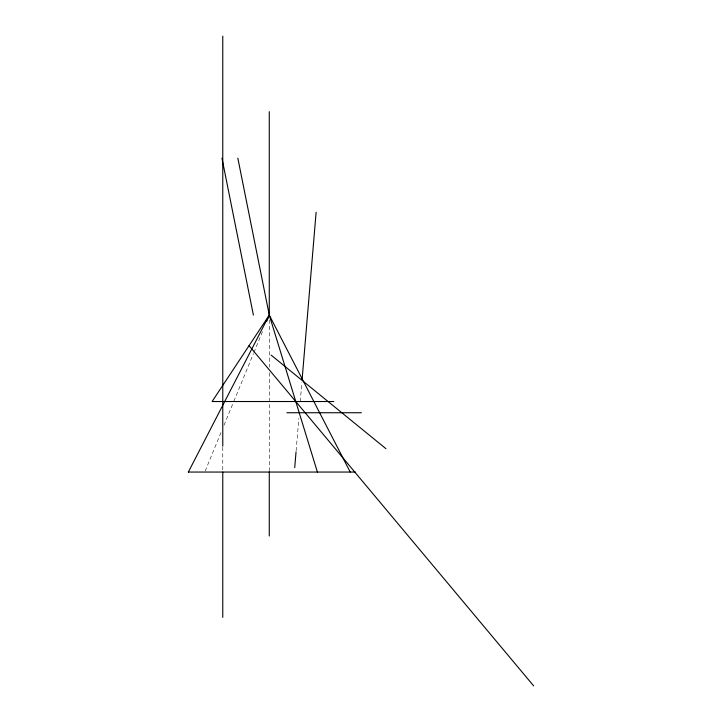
<?xml version="1.0" encoding="UTF-8"?>
<svg xmlns="http://www.w3.org/2000/svg" width="722" height="722" viewBox="0 0 722 722"><rect width="100%" height="100%" fill="white"/><g stroke="black" fill="none" stroke-linecap="round" stroke-linejoin="round"><path stroke-width="0.54" stroke-dasharray="3.61 2.71" d="M296.128 450.817L298.854 418.336M300.262 401.531L301.85 382.489M205.183 471.015L220.995 432.559M223.982 425.285L233.387 402.416M233.811 401.378L253.467 353.563M253.9 352.526L262.871 330.703M269.279 319.891L269.279 367.164M269.279 372.787L269.279 470.708M222.773 447.27L222.773 470.924"/><path stroke-width="1.08" d="M294.72 467.621L296.038 451.936M302.139 379.122L316.119 212.214M266.716 321.344L269.279 315.108L237.836 158.163M188.343 472.053L269.279 315.108L350.224 472.053M333.781 401.522L212.106 401.522L269.279 315.108L317.4 472.053M286.869 412.74L361.388 412.74M188.325 472.053L355.404 472.053M271.129 355.125L385.936 448.687M249.054 345.676L533.675 685.9M221.943 158.163L253.395 315.108M269.279 111.666L269.279 315.388M269.279 471.836L269.279 535.995M222.773 36.1L222.773 446.142M222.773 472.053L222.773 617.373"/></g></svg>
